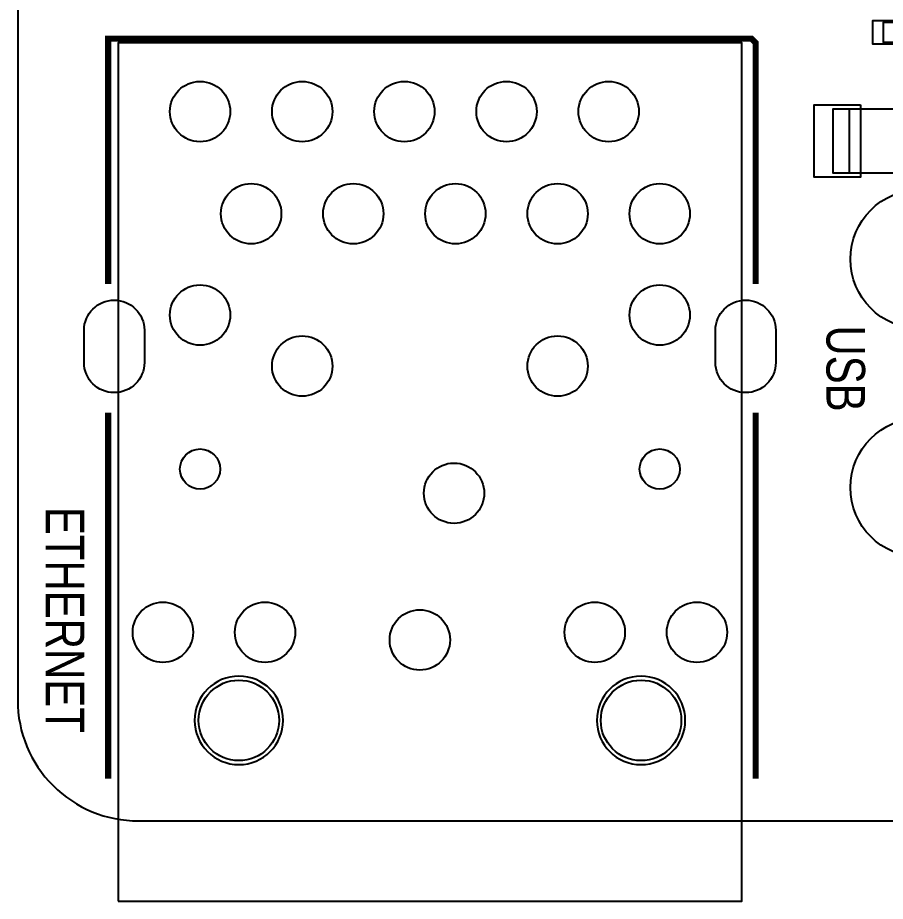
# Model space of a CAD drawing. Extents: x 2 to 217, y -24 to 87.
# Drawn here: x 83.24 to 104.82, y -2 to 19.98 of the extents above; entities that cross this region are included whole.
import ezdxf
from ezdxf.enums import TextEntityAlignment as Align

# ---------------------------------------------------------------- set-up
doc = ezdxf.new("R2010")
doc.units = 0
for name, color, linetype in [('BOARD_OUTLINE', 85, 'CONTINUOUS'), ('PARTS_BOTTOM', 12, 'CONTINUOUS'), ('PARTS_TOP', 30, 'CONTINUOUS'), ('PINS_BOTTOM', 5, 'CONTINUOUS'), ('PINS_TOP', 1, 'CONTINUOUS'), ('SILK_TOP', 2, 'CONTINUOUS')]:
    doc.layers.add(name, color=color, linetype=linetype)

msp = doc.modelspace()

# ---------------------------------------------------------------- linework, layer by layer
at = {"layer": 'BOARD_OUTLINE'}
msp.add_lwpolyline([(83.242642, 82), (83.242642, 3, 0.414214), (86.242642, 0), (136.242642, 0, 0.414214), (139.242642, 3), (139.242642, 82, 0.414214), (136.242642, 85), (86.242642, 85, 0.414214)], format="xyb", close=True, dxfattribs=at)
at = {"layer": 'PARTS_BOTTOM'}
msp.add_lwpolyline([(105.770642, 19.861), (105.770642, 19.361), (104.770642, 19.361), (104.770642, 19.861), (105.770642, 19.861)], dxfattribs=at)
for points in [[(88.742642, 1.4, 1), (88.742642, 3.6, 1), (88.742642, 1.4)], [(98.742642, 1.4, 1), (98.742642, 3.6, 1), (98.742642, 1.4)]]:
    msp.add_lwpolyline(points, format="xyb", dxfattribs=at)
at = {"layer": 'PARTS_TOP'}
for points in [[(85.737642, -2), (101.247642, -2), (101.247642, 19.35), (85.737642, 19.35), (85.737642, -2)], [(106.722642, 16.11), (103.522642, 16.11), (103.522642, 17.71), (106.722642, 17.71), (106.722642, 16.11)], [(103.922642, 16.11), (103.922642, 17.71)]]:
    msp.add_lwpolyline(points, dxfattribs=at)
at = {"layer": 'PINS_BOTTOM'}
msp.add_lwpolyline([(105.070642, 19.321), (105.070642, 19.901), (104.500642, 19.901), (104.500642, 19.321)], close=True, dxfattribs=at)
for points in [[(84.892642, 11.4), (84.892642, 12.2, -1), (86.392642, 12.2), (86.392642, 11.4, -1)], [(100.592642, 11.4), (100.592642, 12.2, -1), (102.092642, 12.2), (102.092642, 11.4, -1)]]:
    msp.add_lwpolyline(points, format="xyb", close=True, dxfattribs=at)
for centre, radius in [((87.777642, 17.64), 0.75), ((90.317642, 17.64), 0.75), ((92.857642, 17.64), 0.75), ((95.397642, 17.64), 0.75), ((97.937642, 17.64), 0.75), ((89.047642, 15.1), 0.75), ((91.587642, 15.1), 0.75), ((94.127642, 15.1), 0.75), ((96.667642, 15.1), 0.75), ((99.207642, 15.1), 0.75), ((105.672642, 13.97), 1.725), ((87.777642, 12.58), 0.75), ((99.207642, 12.58), 0.75), ((90.317642, 11.31), 0.75), ((96.667642, 11.31), 0.75), ((105.672642, 8.29), 1.725), ((87.777642, 8.75), 0.5), ((99.207642, 8.75), 0.5), ((94.092642, 8.15), 0.75), ((86.852642, 4.69), 0.75), ((89.392642, 4.69), 0.75), ((97.592642, 4.69), 0.75), ((100.132642, 4.69), 0.75), ((88.742642, 2.5), 1), ((98.742642, 2.5), 1)]:
    msp.add_circle(centre, radius, dxfattribs=at)
at = {"layer": 'PINS_TOP'}
msp.add_lwpolyline([(104.197642, 17.81), (104.197642, 16.01), (103.047642, 16.01), (103.047642, 17.81)], close=True, dxfattribs=at)
for points in [[(84.892642, 11.4), (84.892642, 12.2, -1), (86.392642, 12.2), (86.392642, 11.4, -1)], [(100.592642, 11.4), (100.592642, 12.2, -1), (102.092642, 12.2), (102.092642, 11.4, -1)]]:
    msp.add_lwpolyline(points, format="xyb", close=True, dxfattribs=at)
for centre, radius in [((87.777642, 17.64), 0.75), ((90.317642, 17.64), 0.75), ((92.857642, 17.64), 0.75), ((95.397642, 17.64), 0.75), ((97.937642, 17.64), 0.75), ((89.047642, 15.1), 0.75), ((91.587642, 15.1), 0.75), ((94.127642, 15.1), 0.75), ((96.667642, 15.1), 0.75), ((99.207642, 15.1), 0.75), ((105.672642, 13.97), 1.725), ((87.777642, 12.58), 0.75), ((99.207642, 12.58), 0.75), ((90.317642, 11.31), 0.75), ((96.667642, 11.31), 0.75), ((105.672642, 8.29), 1.725), ((87.777642, 8.75), 0.5), ((99.207642, 8.75), 0.5), ((86.852642, 4.69), 0.75), ((89.392642, 4.69), 0.75), ((97.592642, 4.69), 0.75), ((100.132642, 4.69), 0.75), ((93.242642, 4.5), 0.75)]:
    msp.add_circle(centre, radius, dxfattribs=at)
at = {"layer": 'SILK_TOP', "const_width": 0.15}
for points in [[(85.492642, 13.35), (85.492642, 19.45), (101.492642, 19.45), (101.592642, 19.35), (101.592642, 13.35)], [(85.492642, 10.15), (85.492642, 1.05)], [(101.592642, 10.15), (101.592642, 1.05)]]:
    msp.add_lwpolyline(points, dxfattribs=at)

# ---------------------------------------------------------------- texts
at = {"layer": 'SILK_TOP', "width": 0.8125}
for s, p in [('USB', (103.352642, 11.25)), ('ETHERNET', (83.942642, 5))]:
    msp.add_text(s, height=0.96, rotation=270, dxfattribs=at).set_placement(p, align=Align.CENTER)

doc.saveas('drawing.dxf')
